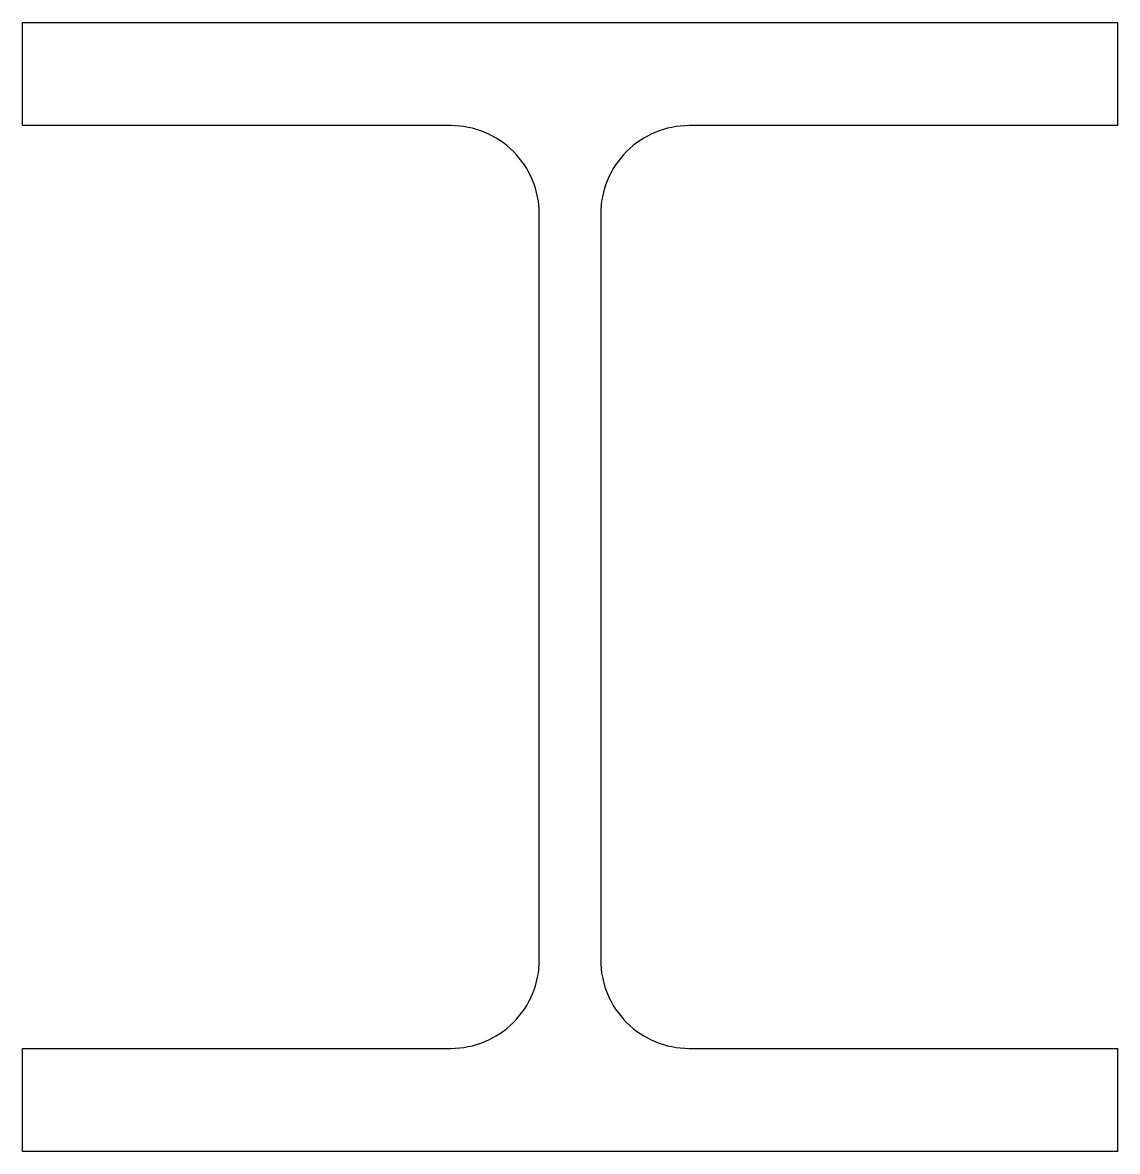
# Model space of a CAD drawing. Header units: millimetres. Extents: x 0 to 223, y 0 to 230.
import ezdxf

# ---------------------------------------------------------------- set-up
doc = ezdxf.new("R2010")
doc.units = ezdxf.units.MM
doc.layers.add('Profile', color=7, linetype='Continuous')

msp = doc.modelspace()

# ---------------------------------------------------------------- linework, layer by layer
at = {"layer": 'Profile'}
msp.add_lwpolyline([(105.25, 39), (105.25, 191, 0.414214), (87.25, 209), (0, 209), (0, 230), (223, 230), (223, 209), (135.75, 209, 0.414214), (117.75, 191), (117.75, 39, 0.414214), (135.75, 21), (223, 21), (223, 0), (0, 0), (0, 21), (87.25, 21, 0.414214)], format="xyb", close=True, dxfattribs=at)

doc.saveas('drawing.dxf')
